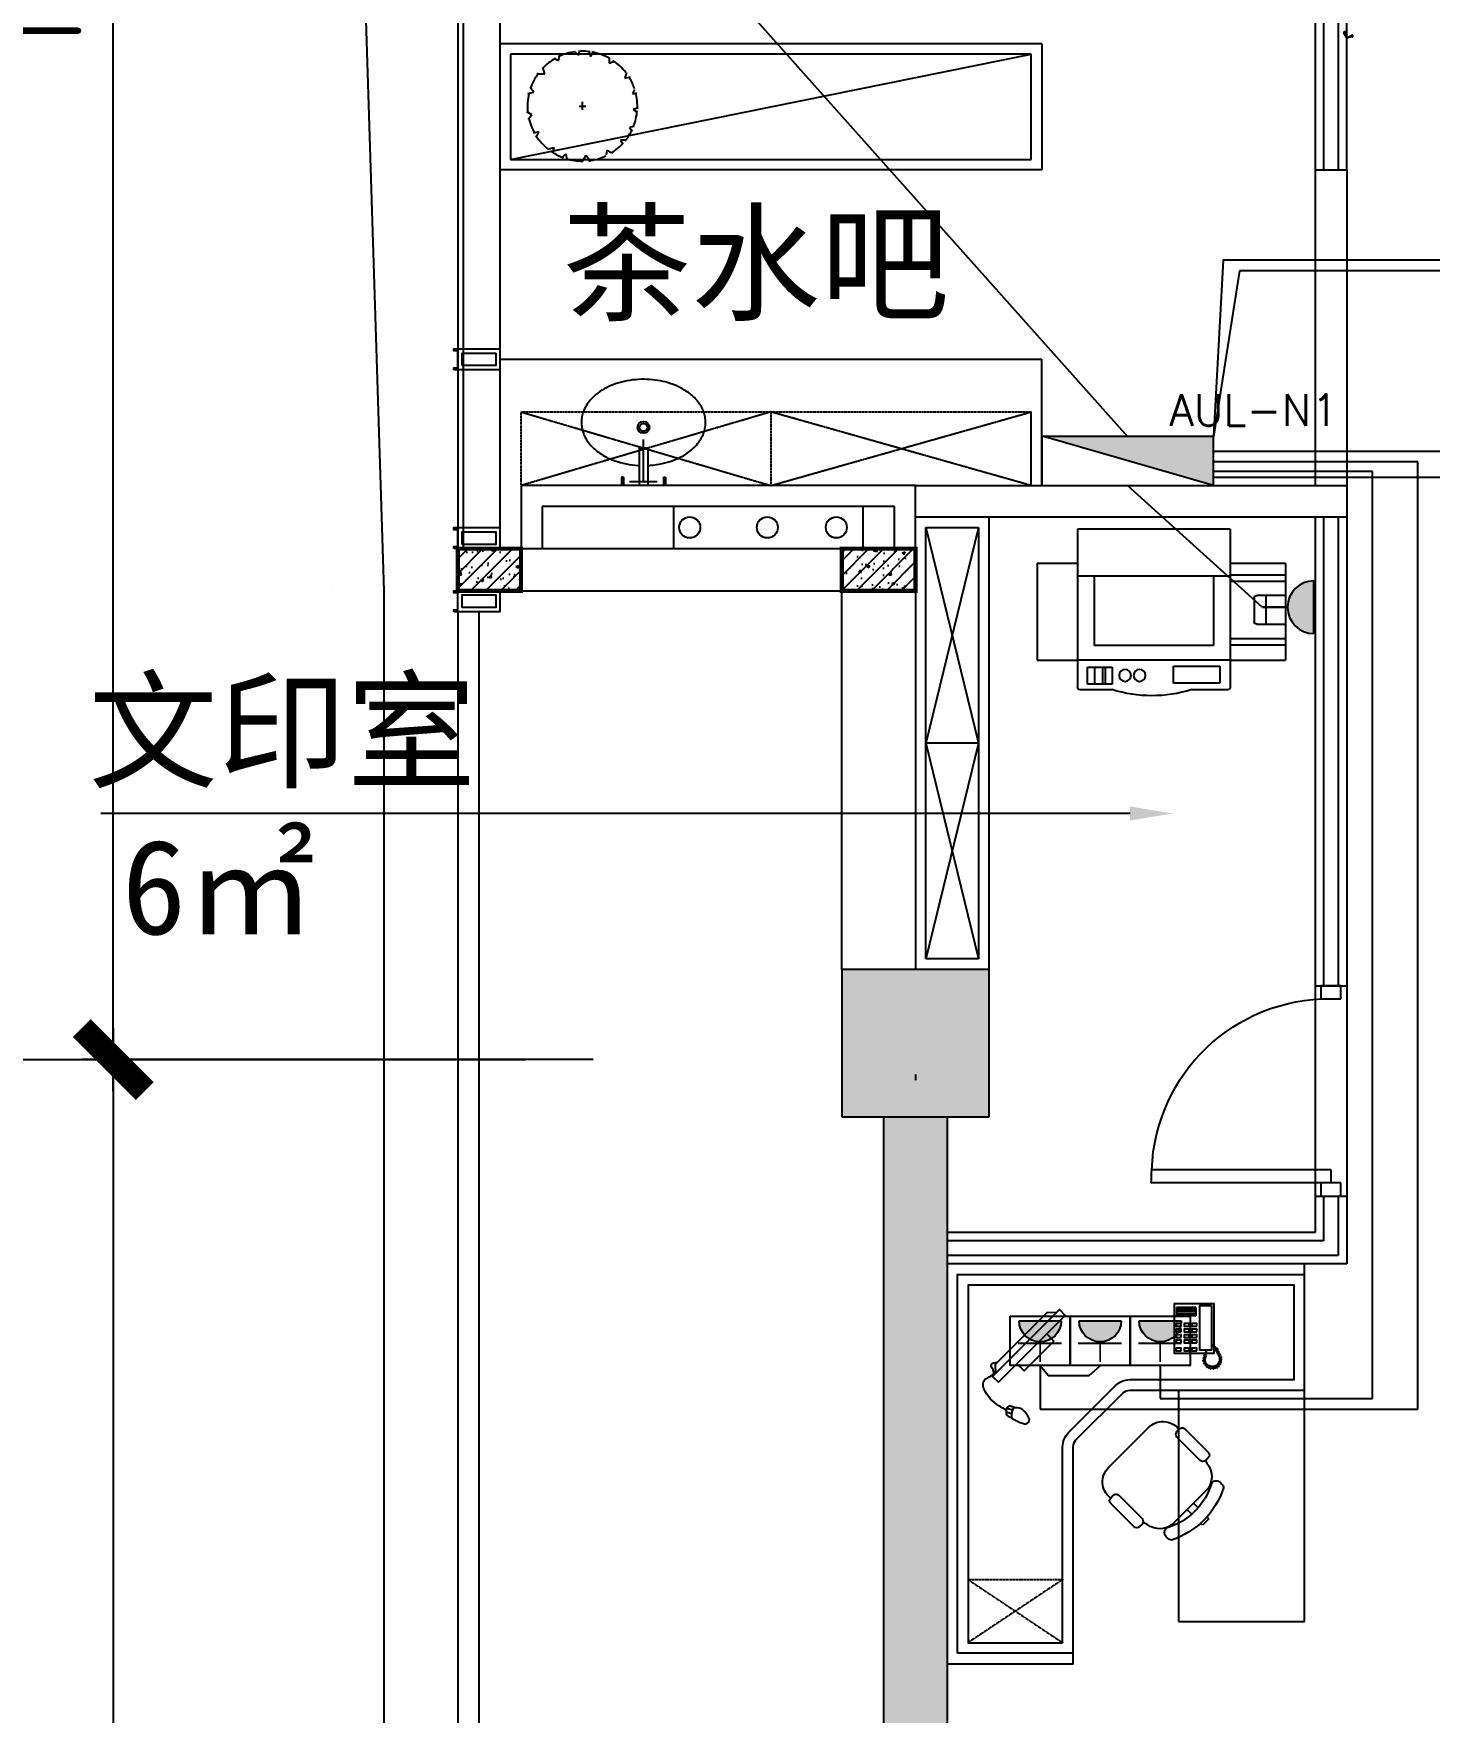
# Model space of a CAD drawing. Header units: inches. Extents: x 10 to 166961, y -47 to 131592.
# Drawn here: x 90431 to 97067, y 29731 to 37710 of the extents above; entities that cross this region are included whole.
import ezdxf

# ---------------------------------------------------------------- set-up
doc = ezdxf.new("R2010")
doc.units = ezdxf.units.IN
doc.header["$MEASUREMENT"] = 0
for name, pattern in [('CONTINOUS', [0]), ('DASH', [0.35, 0.25, -0.1]), ('HIDDEN', [0.375, 0.25, -0.125])]:
    doc.linetypes.add(name, pattern=pattern)
for name, color, linetype in [('2', 2, 'Continuous'), ('3look0.15', 5, 'Continuous'), ('4', 4, 'Continuous'), ('6', 6, 'Continuous'), ('8', 8, 'Continuous'), ('D-电气标号', 7, 'Continuous'), ('hatch', 8, 'Continuous'), ('METAL', 7, 'Continuous'), ('PUB_DIM', 3, 'Continuous'), ('Shearwall', 7, 'Continuous'), ('shearwall-bh', 253, 'Continuous'), ('stair', 2, 'Continuous'), ('wall', 2, 'Continuous'), ('windows', 4, 'Continuous'), ('z', 2, 'Continuous'), ('修改', 1, 'Continuous'), ('厨具、洁具', 9, 'Continuous'), ('家具', 9, 'Continuous'), ('家具细线', 8, 'Continuous'), ('尺寸3', 31, 'Continuous'), ('插座图', 4, 'Continuous')]:
    doc.layers.add(name, color=color, linetype=linetype)
doc.styles.add('F', font='')
doc.styles.add('GBSTYLE', font='gbxwxt.shx', dxfattribs={"width": 0.8, "bigfont": 'gbhzfs.shx'})
doc.styles.get("Standard").update_dxf_attribs({"font": 'txt', "bigfont": 'gbcbig.shx'})
doc.styles.get('F').set_extended_font_data('SimHei')

# ---------------------------------------------------------------- blocks, each defined once
blk = doc.blocks.new('_ArchTick')
at = {"color": 0, "linetype": 'ByBlock', "const_width": 0.4}
blk.add_lwpolyline([(-0.5, -0.5), (0.5, 0.5)], dxfattribs=at)
blk = doc.blocks.new('Metal')
at = {"layer": 'METAL', "color": 4}
for points in [[(-50, 20), (-40, 20), (-40, 0), (40, 0), (40, 20), (50, 20), (50, -200), (-50, -200)], [(-30, -20), (30, -20), (30, -180), (-30, -180)]]:
    blk.add_lwpolyline(points, close=True, dxfattribs=at)
blk = doc.blocks.new('A$C6F910B85')
at = {"layer": '2', "linetype": 'CONTINOUS'}
blk.add_lwpolyline([(16.1, 9.7), (125.2, 446.3), (164, 436.6), (54.9, 0)], close=True, dxfattribs=at)
at = {"layer": '家具', "color": 8, "linetype": 'CONTINOUS'}
for p, q in [((181.1, 381.4), (159.1, 417.2)), ((96, 40.7), (181.1, 381.4)), ((96, 40.7), (59.8, 19.4))]:
    blk.add_line(p, q, dxfattribs=at)
blk.add_lwpolyline([(94.9, 325.1), (48.5, 336.7), (0, 142.4), (46.4, 130.8)], dxfattribs=at)
blk = doc.blocks.new('电话')
at = {"layer": '家具', "elevation": -5200}
for points in [[(137585, 1054680.1), (137585, 1054826.2), (137822.6, 1054826.2), (137822.6, 1054640.1), (137622.3, 1054640.1)], [(137616.2, 1054640.1), (137585, 1054640.1), (137585, 1054676)]]:
    blk.add_lwpolyline(points, dxfattribs=at)
at = {"layer": '家具细线'}
for p, q in [((137803.5, 1054816.5, -5200), (137763.5, 1054816.5, -5200)), ((137763.5, 1054725.1, -5200), (137763.5, 1054816.5, -5200)), ((137773.5, 1054725.1, -5200), (137773.5, 1054816.5, -5200)), ((137783.5, 1054725.1, -5200), (137783.5, 1054816.5, -5200)), ((137793.5, 1054725.1, -5200), (137793.5, 1054816.5, -5200)), ((137803.5, 1054725.1, -5200), (137803.5, 1054816.5, -5200)), ((137531.1, 1054682.9, -5200), (137526.7, 1054679.3, -5200)), ((137537.2, 1054679.7, -5200), (137531.1, 1054682.9, -5200)), ((137540.5, 1054688.7, -5200), (137535, 1054686.6, -5200)), ((137535, 1054686.6, -5200), (137537.2, 1054679.7, -5200)), ((137539.2, 1054676.9, -5200), (137553.7, 1054682, -5200)), ((137546.1, 1054683.1, -5200), (137540.5, 1054688.7, -5200)), ((137547.1, 1054690.7, -5200), (137546.1, 1054683.1, -5200)), ((137553.6, 1054691.9, -5200), (137547.1, 1054690.7, -5200)), ((137556.6, 1054683.4, -5200), (137553.6, 1054691.9, -5200)), ((137553.7, 1054682, -5200), (137569.1, 1054678, -5200)), ((137559.9, 1054690.8, -5200), (137556.6, 1054683.4, -5200)), ((137566.5, 1054689.1, -5200), (137559.9, 1054690.8, -5200)), ((137568.3, 1054681, -5200), (137566.5, 1054689.1, -5200)), ((137571.9, 1054687.5, -5200), (137568.3, 1054681, -5200)), ((137577.4, 1054685.1, -5200), (137571.9, 1054687.5, -5200)), ((137579.1, 1054681.5, -5200), (137577.4, 1054685.1, -5200)), ((137580.8, 1054681.8, -5200), (137579.1, 1054681.5, -5200)), ((137586.9, 1054679.4, -5200), (137580.8, 1054681.8, -5200)), ((137803.2, 1054725.1, -5200), (137763.5, 1054725.1, -5200)), ((137518.6, 1054649.6, -5200), (137511.9, 1054645.8, -5200)), ((137511.9, 1054645.8, -5200), (137512.5, 1054641.3, -5200)), ((137519.9, 1054639.6, -5200), (137512, 1054636.7, -5200)), ((137512, 1054636.7, -5200), (137514, 1054631.7, -5200)), ((137512.6, 1054657, -5200), (137512.2, 1054652.1, -5200)), ((137512.2, 1054652.1, -5200), (137518.6, 1054649.6, -5200)), ((137512.5, 1054641.3, -5200), (137519.9, 1054639.6, -5200)), ((137521.1, 1054657, -5200), (137512.6, 1054657, -5200)), ((137514, 1054631.7, -5200), (137521.4, 1054632.4, -5200)), ((137516.6, 1054664.9, -5200), (137514.8, 1054661.1, -5200)), ((137514.8, 1054661.1, -5200), (137521.1, 1054657, -5200)), ((137521.4, 1054632.4, -5200), (137516.3, 1054626.7, -5200)), ((137516.3, 1054626.7, -5200), (137518.1, 1054622.6, -5200)), ((137524.1, 1054665.6, -5200), (137516.6, 1054664.9, -5200)), ((137518.1, 1054622.6, -5200), (137525.7, 1054623.7, -5200)), ((137521.8, 1054675.4, -5200), (137518.7, 1054670.9, -5200)), ((137518.7, 1054670.9, -5200), (137524.1, 1054665.6, -5200)), ((137525.7, 1054623.7, -5200), (137521.1, 1054617.6, -5200)), ((137521.1, 1054617.6, -5200), (137525.2, 1054614, -5200)), ((137529.5, 1054672, -5200), (137521.8, 1054675.4, -5200)), ((137522, 1054652.7, -5200), (137528.1, 1054666.6, -5200)), ((137523.2, 1054636.8, -5200), (137522, 1054652.7, -5200)), ((137529.9, 1054622.8, -5200), (137523.2, 1054636.8, -5200)), ((137525.2, 1054614, -5200), (137533.6, 1054617.5, -5200)), ((137526.7, 1054679.3, -5200), (137529.5, 1054672, -5200)), ((137528.1, 1054666.6, -5200), (137539.2, 1054676.9, -5200)), ((137546.6, 1054613.3, -5200), (137529.9, 1054622.8, -5200)), ((137533.6, 1054617.5, -5200), (137530.9, 1054610.2, -5200)), ((137530.9, 1054610.2, -5200), (137535.3, 1054607.6, -5200)), ((137535.3, 1054607.6, -5200), (137541, 1054612.6, -5200)), ((137541, 1054612.6, -5200), (137540.6, 1054604.5, -5200)), ((137540.6, 1054604.5, -5200), (137547, 1054603.6, -5200)), ((137571.7, 1054613.5, -5200), (137546.6, 1054613.3, -5200)), ((137547, 1054603.6, -5200), (137549.2, 1054610, -5200)), ((137549.2, 1054610, -5200), (137552.2, 1054603.4, -5200)), ((137552.2, 1054603.4, -5200), (137558.3, 1054603.2, -5200)), ((137558.3, 1054603.2, -5200), (137560.7, 1054610.9, -5200)), ((137560.7, 1054610.9, -5200), (137560.9, 1054603.1, -5200)), ((137560.9, 1054603.1, -5200), (137568.8, 1054602.8, -5200)), ((137568.8, 1054602.8, -5200), (137570.6, 1054610.2, -5200)), ((137569.1, 1054678, -5200), (137574.3, 1054675.2, -5200)), ((137570.6, 1054610.2, -5200), (137575.1, 1054606.5, -5200)), ((137590.8, 1054624.6, -5200), (137572.2, 1054613.6, -5200)), ((137574.3, 1054675.2, -5200), (137578.9, 1054678.4, -5200)), ((137575.1, 1054606.5, -5200), (137581.4, 1054609.5, -5200)), ((137578.9, 1054678.4, -5200), (137585, 1054676.1, -5200)), ((137580, 1054616, -5200), (137587, 1054612.2, -5200)), ((137581.4, 1054609.5, -5200), (137580, 1054616, -5200)), ((137585, 1054676.1, -5200), (137590.9, 1054674.8, -5200)), ((137599.1, 1054678.4, -5200), (137586.9, 1054679.4, -5200)), ((137587, 1054612.2, -5200), (137594.1, 1054615.8, -5200)), ((137602.6, 1054631.2, -5200), (137590.8, 1054624.6, -5200)), ((137590.9, 1054674.8, -5200), (137600.1, 1054674.1, -5200)), ((137592.9, 1054623.4, -5200), (137598.9, 1054618.5, -5200)), ((137594.1, 1054615.8, -5200), (137592.9, 1054623.4, -5200)), ((137598.9, 1054618.5, -5200), (137603.3, 1054620.5, -5200)), ((137600.1, 1054678.3, -5200), (137599.1, 1054678.4, -5200)), ((137602, 1054624.2, -5200), (137605, 1054621.3, -5200)), ((137603.3, 1054620.5, -5200), (137602, 1054624.2, -5200)), ((137604.2, 1054627.8, -5200), (137602.6, 1054631.2, -5200)), ((137604.9, 1054630.4, -5200), (137604.2, 1054627.8, -5200)), ((137607, 1054631.1, -5200), (137604.9, 1054630.4, -5200)), ((137605, 1054621.3, -5200), (137607.8, 1054622.7, -5200)), ((137612.3, 1054634.5, -5200), (137607, 1054631.1, -5200)), ((137607.6, 1054627.6, -5200), (137610.8, 1054629.3, -5200)), ((137607.8, 1054622.7, -5200), (137607.6, 1054627.6, -5200)), ((137610.8, 1054629.3, -5200), (137615.2, 1054631.5, -5200)), ((137623.6, 1054650.9, -5200), (137612.3, 1054634.5, -5200)), ((137615.2, 1054631.5, -5200), (137631.2, 1054650.9, -5200))]:
    blk.add_line(p, q, dxfattribs=at)
at = {"layer": '家具细线', "elevation": -5200}
for points in [[(137597.2, 1054795), (137609.3, 1054795), (137609.3, 1054819.2), (137597.2, 1054819.2)], [(137597.2, 1054757), (137609.3, 1054757), (137609.3, 1054781.2), (137597.2, 1054781.2)], [(137635, 1054795), (137647.1, 1054795), (137647.1, 1054819.2), (137635, 1054819.2)], [(137635, 1054757), (137647.1, 1054757), (137647.1, 1054781.2), (137635, 1054781.2)], [(137660.5, 1054795), (137672.6, 1054795), (137672.6, 1054819.2), (137660.5, 1054819.2)], [(137660.5, 1054757), (137672.6, 1054757), (137672.6, 1054781.2), (137660.5, 1054781.2)], [(137687.5, 1054795), (137699.7, 1054795), (137699.7, 1054819.2), (137687.5, 1054819.2)], [(137687.5, 1054757), (137699.7, 1054757), (137699.7, 1054781.2), (137687.5, 1054781.2)], [(137715, 1054795), (137727.1, 1054795), (137727.1, 1054819.2), (137715, 1054819.2)], [(137715, 1054757), (137727.1, 1054757), (137727.1, 1054781.2), (137715, 1054781.2)], [(137597.2, 1054720), (137609.3, 1054720), (137609.3, 1054744.3), (137597.2, 1054744.3)], [(137812.9, 1054650.9), (137600.1, 1054650.9), (137600.1, 1054705.7), (137812.9, 1054705.7)], [(137635, 1054720), (137647.1, 1054720), (137647.1, 1054744.3), (137635, 1054744.3)], [(137660.5, 1054720), (137672.6, 1054720), (137672.6, 1054744.3), (137660.5, 1054744.3)], [(137687.5, 1054720), (137699.7, 1054720), (137699.7, 1054744.3), (137687.5, 1054744.3)], [(137715, 1054720), (137727.1, 1054720), (137727.1, 1054744.3), (137715, 1054744.3)]]:
    blk.add_lwpolyline(points, close=True, dxfattribs=at)
blk = doc.blocks.new('A$C281071D3')
at = {"layer": '家具', "color": 252}
for p, q in [((49.9, 409.6), (-60.1, 299.5)), ((88.5, 398.2), (77.1, 409.6)), ((112.6, 399.3), (93.3, 390.3)), ((210.3, 465), (203.3, 458)), ((375.6, 402.3), (366, 392.7)), ((405.8, 372.2), (375.6, 402.3)), ((-21.5, 260.9), (88.5, 371)), ((392.1, 239.2), (240.5, 391.7)), ((323.2, 349.7), (302.7, 329.2)), ((332.7, 298.9), (353.4, 319.6)), ((396.2, 362.5), (405.8, 372.2)), ((-61.2, 273.5), (-62.6, 272.3)), ((-60.1, 272.3), (-48.7, 260.9)), ((461.1, 200.3), (468.1, 207.3)), ((-71, 128.8), (119.6, -61.8)), ((364.8, 94.7), (254.8, -15.3)), ((390.1, 96.4), (396.6, 108.3)), ((403.4, 83.3), (392, 94.7)), ((293.3, -53.9), (403.4, 56.1)), ((254.8, -42.6), (266.1, -53.9)), ((260.3, -56.9), (264.4, -52.2))]:
    blk.add_line(p, q, dxfattribs=at)
for centre, major_axis, start_param, end_param in [((63.5, 395.9), (-13.6, 13.6), 4.712389, 6.283185), ((172.3, 323.8), (-68, 68), 4.709722, 6.166276), ((223.8, 437.6), (-20.4, 20.4), 0, 1.570796), ((113.8, 110.7), (-225.8, 225.8), 4.211213, 5.213565), ((230.8, 444.6), (-20.4, 20.4), -0.705229, 0), ((108.6, 105.5), (-273.6, 273.6), 4.241936, 5.182842), ((230.8, 444.6), (-20.4, 20.4), 4.712389, 4.726071), ((74.9, 384.6), (-13.6, 13.6), 3.141593, 4.712389), ((-3, 196.8), (-68, 68), -0.116909, 1.570796), ((-46.5, 285.9), (-13.6, 13.6), 0, 1.570796), ((-35.1, 274.5), (-13.6, 13.6), 1.570796, 3.141593), ((447.7, 227.7), (20.4, 20.4), 6.269503, 6.283185), ((323.9, 171.4), (-68, 68), 3.212044, 4.709722), ((440.7, 220.7), (-20.4, 20.4), 1.570796, 3.141593), ((447.7, 227.7), (-20.4, 20.4), 3.141593, 3.846821), ((378.4, 81.1), (-13.6, 13.6), 4.712389, 6.283185), ((389.8, 69.7), (-13.6, 13.6), 3.141593, 4.712389), ((187.7, 6.2), (-68, 68), 1.570796, 3.212044), ((268.4, -28.9), (-13.6, 13.6), 0, 1.570796), ((279.7, -40.3), (-13.6, 13.6), 1.570796, 3.141593)]:
    blk.add_ellipse(centre, major_axis=major_axis, ratio=1, start_param=start_param, end_param=end_param, dxfattribs=at)
blk = doc.blocks.new('arrr')
at = {"layer": '6'}
for p, q in [((0, 0), (-0.54, 0.41)), ((-0.54, -0.41), (0, 0)), ((-0.39, 0.55), (0, 0)), ((0, 0), (-0.39, -0.55))]:
    blk.add_line(p, q, dxfattribs=at)
for centre, start, end in [((-0.47, 0.49), 34.9749, 232.6151), ((-0.47, -0.49), 127.3887, 325.0213)]:
    blk.add_arc(centre, 0.105, start, end, dxfattribs=at)
blk = doc.blocks.new('A$C127C375D')
at = {"layer": '插座图', "lineweight": -2}
blk.add_hatch(color=3, dxfattribs=at).paths.add_polyline_path([(91.7, 8.4, 1), (16.1, 8.4)])
at = {"layer": '插座图', "color": 3, "lineweight": -2}
blk.add_line((16.1, 8.4), (91.7, 8.4), dxfattribs=at)
blk.add_lwpolyline([(0, 0), (107.8, 0), (107.8, 88.6), (0, 88.6)], close=True, dxfattribs=at)
at = {"layer": '插座图', "color": 3, "lineweight": -2, "const_width": 3.2}
for points in [[(53.9, 46.2), (53.9, 82.6)], [(14.3, 48.8), (92.6, 48.8)]]:
    blk.add_lwpolyline(points, dxfattribs=at)
at = {"layer": '插座图', "color": 3, "lineweight": -2}
blk.add_arc((53.9, 8.4), 37.8, 0, 180, dxfattribs=at)
blk = doc.blocks.new('A$C029860CA')
at = {"layer": '插座图', "lineweight": -2}
blk.add_hatch(color=3, dxfattribs=at).paths.add_polyline_path([(96.7, 0, 1), (2.2, 0)])
at = {"layer": '插座图', "color": 3, "lineweight": -2}
blk.add_line((2.2, 0), (96.7, 0), dxfattribs=at)
at = {"layer": '插座图', "color": 3, "lineweight": -2, "const_width": 4}
for points in [[(49.5, 47.3), (49.5, 92.7)], [(0, 50.5), (97.9, 50.5)]]:
    blk.add_lwpolyline(points, dxfattribs=at)
at = {"layer": '插座图', "color": 3, "lineweight": -2}
blk.add_arc((49.5, 0), 47.3, 0, 180, dxfattribs=at)
blk = doc.blocks.new('A$C120B0ACC')
at = {"layer": '插座图', "lineweight": -2}
blk.add_hatch(color=3, dxfattribs=at).paths.add_polyline_path([(0, 44.1), (0, 0), (152.7, 0)])
at = {"layer": '插座图', "color": 3, "lineweight": -2}
for p, q in [((154.2, 44.1), (0, 44.1)), ((0, 44.1), (152.7, 0)), ((0, 44.1), (0, 0)), ((154.2, 0), (154.2, 44.1)), ((0, 0), (154.2, 0)), ((0, 0), (152.7, 0))]:
    blk.add_line(p, q, dxfattribs=at)

msp = doc.modelspace()

# ---------------------------------------------------------------- hatches: boundary and pattern name
at = {"layer": 'hatch'}
h = msp.add_hatch(dxfattribs=at)
h.set_pattern_fill('钢筋混凝土', color=256, scale=20, style=0)
h.set_pattern_definition([(45, (5468.25, 160860.694), (-35.355339, 35.355339), []), (50, (5468.25, 160860.7), (143.45204, -12.55043), [15, -165]), (355, (5468.25, 160860.7), (-27.75027, 150.43843), [12, -132]), (100.4514, (5480.2, 160859.65), (115.70188, 137.88791), [12.74804, -140.22842]), (46.1842, (5468.25, 160900.7), (213.4482, -33.1038), [22.5, -247.5]), (96.6356, (5486.04, 160897.94), (186.93254, 194.82357), [19.12206, -210.3426]), (351.1842, (5468.25, 160900.7), (186.9324, 194.82372), [18, -198]), (21, (5488.25, 160890.7), (119.38141, -80.52378), [15, -165]), (326, (5488.25, 160890.7), (48.66307, 145.03001), [12, -132]), (71.4514, (5498.2, 160883.98), (168.04453, 64.5061), [12.74804, -140.22842]), (37.5, (5468.25, 160860.694), (2.431971, 66.57877), [0, -130.4, 0, -134, 0, -132.5]), (7.5, (5468.25, 160860.694), (52.613907, 78.882342), [0, -76.4, 0, -127.4, 0, -50.5]), (327.5, (5423.65, 160860.694), (106.764487, -4.510974), [0, -50, 0, -156, 0, -207]), (317.5, (5403.65, 160860.69), (116.637234, 20.020996), [0, -65, 0, -103.6, 0, -147])])
h.paths.add_polyline_path([(92448.4, 35262), (92748.4, 35262), (92748.4, 35062), (92448.4, 35062)])
h = msp.add_hatch(dxfattribs=at)
h.set_pattern_fill('钢筋混凝土', color=256, scale=20, style=0)
h.set_pattern_definition([(45, (5818.25, 160860.694), (-35.355339, 35.355339), []), (50, (5818.25, 160860.7), (143.45204, -12.55043), [15, -165]), (355, (5818.25, 160860.7), (-27.75027, 150.43843), [12, -132]), (100.4514, (5830.2, 160859.65), (115.70188, 137.88791), [12.74804, -140.22842]), (46.1842, (5818.25, 160900.7), (213.4482, -33.1038), [22.5, -247.5]), (96.6356, (5836.04, 160897.94), (186.93254, 194.82357), [19.12206, -210.3426]), (351.1842, (5818.25, 160900.7), (186.9324, 194.82372), [18, -198]), (21, (5838.25, 160890.7), (119.38141, -80.52378), [15, -165]), (326, (5838.25, 160890.7), (48.66307, 145.03001), [12, -132]), (71.4514, (5848.2, 160883.98), (168.04453, 64.5061), [12.74804, -140.22842]), (37.5, (5818.25, 160860.694), (2.431971, 66.57877), [0, -130.4, 0, -134, 0, -132.5]), (7.5, (5818.25, 160860.694), (52.613907, 78.882342), [0, -76.4, 0, -127.4, 0, -50.5]), (327.5, (5773.65, 160860.694), (106.764487, -4.510974), [0, -50, 0, -156, 0, -207]), (317.5, (5753.65, 160860.69), (116.637234, 20.020996), [0, -65, 0, -103.6, 0, -147])])
h.paths.add_polyline_path([(94273.4, 35262), (94623.4, 35262), (94623.4, 35062), (94273.4, 35062)])
at = {"layer": 'shearwall-bh', "linetype": 'Continuous'}
for points in [[(94273.4, 32562), (94973.4, 32562), (94973.4, 33262), (94273.4, 33262)], [(94473.4, 32562), (94773.4, 32562), (94773.4, 25962), (94473.4, 25962)]]:
    msp.add_hatch(color=252, dxfattribs=at).paths.add_polyline_path(points)

# ---------------------------------------------------------------- linework, layer by layer
at = {"color": 2}
for p, q in [((92894.9, 38865.5), (95631.8, 35795.3)), ((96164.5, 36582.5), (96040.2, 35795.3)), ((98972.5, 36582.5), (96164.5, 36582.5)), ((107697.2, 35723.5), (96040.2, 35723.5)), ((97012, 35675.5), (96040.2, 35675.5)), ((97012, 31172.5), (97012, 35675.5)), ((96796, 35628.5), (96040.2, 35628.5)), ((97121.5, 35599.5), (96040.2, 35599.5)), ((96796, 31223), (96796, 35628.5)), ((96272, 34983.4), (95631.8, 35562)), ((95216.5, 31378.2), (95216.5, 31172.5)), ((95787.2, 31379.5), (95787.2, 31223)), ((95787.2, 31223), (96796, 31223)), ((95216.5, 31172.5), (97012, 31172.5))]:
    msp.add_line(p, q, dxfattribs=at)
at = {"color": 0, "linetype": 'ByBlock'}
for p, q in [((92904.7, 37592.6), (92926.8, 37582.3)), ((92926.8, 37582.3), (92932.1, 37610.9)), ((93001.2, 37626.6), (93022, 37608.3)), ((93022, 37608.3), (93028.5, 37629.1)), ((93070.2, 37627.8), (93078, 37601.8)), ((93078, 37601.8), (93094.9, 37626.6)), ((93167.9, 37595.3), (93166.6, 37569.3)), ((92823.9, 37518.4), (92861.8, 37518.4)), ((92861.8, 37518.4), (92852.6, 37550.9)), ((93166.6, 37569.3), (93192.6, 37579.6)), ((93249.9, 37524.9), (93242.1, 37498.9)), ((93242.1, 37498.9), (93268.2, 37505.4)), ((92780.9, 37425.9), (92809.6, 37431.1)), ((92809.6, 37431.1), (92792.6, 37453.2)), ((93287.7, 37444.1), (93278.6, 37425.9)), ((93278.6, 37425.9), (93299.4, 37425.9)), ((93024.5, 37365.2), (93057.2, 37365.2)), ((93040.3, 37347.7), (93040.3, 37385.4)), ((93305.9, 37356.7), (93281.2, 37349)), ((93281.2, 37349), (93296.9, 37339.9)), ((92800.5, 37324.2), (92775.8, 37338.6)), ((92782.3, 37303.4), (92800.5, 37324.2)), ((93283.9, 37268.2), (93264.3, 37264.2)), ((92808.3, 37238.2), (92833.1, 37244.7)), ((92833.1, 37244.7), (92820, 37218.7)), ((93246.1, 37203), (93221.2, 37203)), ((93221.2, 37203), (93233.1, 37184.8)), ((93264.3, 37264.2), (93277.3, 37246)), ((92873.5, 37161.4), (92904.7, 37169.2)), ((92904.7, 37169.2), (92898.1, 37141.8)), ((92943.8, 37120.9), (92960.7, 37137.9)), ((92960.7, 37137.9), (92966, 37110.5)), ((93042.8, 37104), (93058.5, 37132.7)), ((93058.5, 37132.7), (93079.3, 37102.7)), ((93154.9, 37134), (93157.4, 37156.2)), ((93157.4, 37156.2), (93175.7, 37143))]:
    msp.add_line(p, q, dxfattribs=at)
at = {"color": 2}
for points in [[(99582.7, 36539.3), (99547, 36632.5), (96086.5, 36632.5), (96040.2, 35795.3)], [(95502, 31378.2), (95447.2, 31330.5), (95255.7, 31330.5), (95216.5, 31378.2)]]:
    msp.add_lwpolyline(points, dxfattribs=at)
at = {"color": 8, "linetype": 'DASH'}
msp.add_lwpolyline([(95873.4, 31262.2), (95873.4, 30162), (96473.4, 30162), (96473.4, 31262.2)], dxfattribs=at)
at = {"color": 0, "linetype": 'ByBlock'}
for start, end in [(119.44959, 136.70632), (97.44769, 115.76344), (82.58189, 92.04026), (59.60623, 80.26287), (142.95095, 161.32945), (37.83327, 56.29148), (166.09414, 186.65978), (18.26287, 31.07656), (357.31874, 14.27366), (192.43048, 209.3539), (338.29585, 355.00863), (212.07924, 232.21135), (302.01221, 317.54092), (320.94414, 334.8696), (236.27832, 249.77064), (252.84372, 270.25861), (276.2638, 295.32162)]:
    msp.add_arc((93040.3, 37365.2), 261.2, start, end, dxfattribs=at)
at = {"layer": '3look0.15', "color": 6}
for p, q in [((92448.4, 34962), (92448.4, 25562)), ((92548.4, 34962), (92548.4, 25562))]:
    msp.add_line(p, q, dxfattribs=at)
at = {"layer": '4', "color": 252}
for p, q in [((95223.4, 37662), (92648.4, 37662)), ((95223.4, 37662), (95223.4, 37062)), ((95223.4, 37062), (92648.4, 37062)), ((92648.4, 36162), (95223.4, 36162)), ((95223.4, 35562), (95223.4, 36162))]:
    msp.add_line(p, q, dxfattribs=at)
at = {"layer": '4'}
for p, q in [((93310.5, 35742), (93350.5, 35742)), ((93310.5, 35742), (93310.5, 35562)), ((93350.5, 35742), (93350.5, 35562)), ((93235.5, 35602), (93225.5, 35602)), ((93225.5, 35602), (93225.5, 35562)), ((93235.5, 35602), (93235.5, 35562)), ((93425.5, 35602), (93435.5, 35602)), ((93425.5, 35602), (93425.5, 35562)), ((93435.5, 35602), (93435.5, 35562)), ((96646, 33184.8), (96550.8, 33184.7)), ((96550.8, 33184.7), (96550.8, 33122.2)), ((96550.8, 33122.2), (96646, 33122.3)), ((96646, 33122.3), (96646, 33184.8)), ((96598.4, 32247.2), (95744.6, 32247.2)), ((96598.4, 32309.7), (95746.8, 32309.7)), ((96646, 32247.3), (96550.8, 32247.2)), ((96550.8, 32247.2), (96550.8, 32184.7)), ((96598.4, 32309.7), (96598.4, 32247.2)), ((96646, 32184.8), (96646, 32247.3)), ((96550.8, 32184.7), (96646, 32184.8))]:
    msp.add_line(p, q, dxfattribs=at)
at = {"layer": '4', "color": 4}
for p, q in [((96119.7, 35354.1), (95393.7, 35354.1)), ((95393.7, 35354.1), (95393.7, 34603.9)), ((96119.7, 35354.1), (96119.7, 34603.9)), ((95202, 35192.5), (95202, 34732.7)), ((95202, 35192.5), (95393.7, 35192.5)), ((96119.7, 35192.5), (96382.3, 35192.5)), ((96382.3, 35192.5), (96382.3, 35039.5)), ((96119.7, 35131.8), (95393.7, 35131.8)), ((95473, 35131.8), (95473, 34801.4)), ((96040.4, 35131.8), (96040.4, 34801.4)), ((96119.7, 35107.8), (96382.3, 35107.8)), ((96382.3, 35039.5), (96246, 35039.5)), ((96289.7, 35039.5), (96289.7, 34903.4)), ((96233.9, 35027.4), (96233.9, 34915.5)), ((96246, 34903.4), (96382.3, 34903.4)), ((96382.3, 34903.4), (96382.3, 34732.7)), ((96040.4, 34801.4), (95473, 34801.4)), ((96119.7, 34835.1), (96382.3, 34835.1)), ((95202, 34732.7), (95393.7, 34732.7)), ((96119.7, 34732.1), (95393.7, 34732.1)), ((96119.7, 34732.7), (96382.3, 34732.7)), ((95557.5, 34591.8), (95405.8, 34591.8)), ((96107.6, 34591.8), (95936.9, 34591.8))]:
    msp.add_line(p, q, dxfattribs=at)
at = {"layer": '4', "color": 4, "extrusion": (0, 0, -1)}
for centre, major_axis, start_param, end_param in [((96246, 35027.4), (-8.56, 8.56), 5.497787, 7.068583), ((96246, 34915.5), (-8.56, 8.56), 3.926991, 5.497787), ((95405.8, 34603.9), (-8.56, 8.56), 3.926991, 5.497787), ((95747.2, 35201.2), (-451.3, 451.3), 3.625136, 4.228846), ((96107.6, 34603.9), (8.56, 8.56), 0.785398, 2.356194)]:
    msp.add_ellipse(centre, major_axis=major_axis, ratio=1, start_param=start_param, end_param=end_param, dxfattribs=at)
at = {"layer": '4', "extrusion": (0, 0, -1)}
msp.add_ellipse((96619.6, 32247.2), major_axis=(-875, 0.3), ratio=1, start_param=-0.00035, end_param=0.07114, dxfattribs=at)
at = {"layer": '4'}
msp.add_open_spline([(93350.5, 35657.5), (93359.7, 35657.9), (93368.9, 35658.6), (93396.5, 35661.7), (93414.7, 35665), (93449.5, 35673.8), (93466.1, 35679.3), (93497.6, 35692.3), (93512.5, 35699.8), (93540.1, 35716.7), (93552.8, 35726.2), (93573.5, 35744.8), (93581.9, 35753.7), (93595, 35770.4), (93600.1, 35778), (93609, 35793.6), (93612.8, 35801.6), (93619, 35818.1), (93621.3, 35826.5), (93624.5, 35843.5), (93625.4, 35852.1), (93625.6, 35869.3), (93624.9, 35877.9), (93622, 35894.9), (93619.8, 35903.3), (93613.9, 35919.8), (93610.3, 35927.9), (93601.6, 35943.6), (93596.6, 35951.2), (93585.4, 35965.9), (93579.2, 35973), (93565.7, 35986.5), (93558.3, 35992.9), (93542.7, 36005.1), (93534.4, 36010.8), (93513.5, 36023.5), (93500.7, 36030.1), (93473.6, 36041.8), (93459.4, 36046.9), (93430.1, 36055.4), (93414.9, 36058.8), (93382, 36064.3), (93364.1, 36066), (93328.1, 36067.4), (93310, 36066.9), (93274, 36063.6), (93256.3, 36060.9), (93221.8, 36053.1), (93205.1, 36048.1), (93173.1, 36036.1), (93157.9, 36029.1), (93129.6, 36013), (93116.4, 36004.1), (93095.1, 35986.5), (93086.5, 35978.2), (93071, 35960.6), (93064.2, 35951.3), (93052.6, 35932), (93047.8, 35922), (93041.6, 35904.4), (93039.5, 35896.9), (93036.6, 35881.9), (93035.8, 35874.2), (93035.3, 35859), (93035.7, 35851.3), (93037.6, 35836.2), (93039.2, 35828.6), (93044.1, 35811.6), (93047.8, 35802.2), (93057, 35784), (93062.6, 35775.2), (93075.2, 35758.3), (93082.4, 35750.2), (93098.1, 35734.9), (93106.7, 35727.7), (93125.1, 35714.1), (93135, 35707.8), (93160.6, 35693.5), (93177, 35686.2), (93211.4, 35673.8), (93229.5, 35668.8), (93266.7, 35661.3), (93285.8, 35658.9), (93306.9, 35657.6), (93308.7, 35657.5), (93310.5, 35657.5)], degree=3, knots=[4.781776, 4.781776, 4.781776, 4.781776, 4.877672, 4.877672, 5.072636, 5.072636, 5.262253, 5.262253, 5.45187, 5.45187, 5.641486, 5.641486, 5.796649, 5.796649, 5.916736, 5.916736, 6.036822, 6.036822, 6.156908, 6.156908, 6.276994, 6.276994, 6.397081, 6.397081, 6.517167, 6.517167, 6.637253, 6.637253, 6.75734, 6.75734, 6.877426, 6.877426, 6.997512, 6.997512, 7.117599, 7.117599, 7.282609, 7.282609, 7.44762, 7.44762, 7.612631, 7.612631, 7.799417, 7.799417, 7.987732, 7.987732, 8.176046, 8.176046, 8.364361, 8.364361, 8.552675, 8.552675, 8.74099, 8.74099, 8.890672, 8.890672, 9.040354, 9.040354, 9.190036, 9.190036, 9.296644, 9.296644, 9.403253, 9.403253, 9.509861, 9.509861, 9.616469, 9.616469, 9.753997, 9.753997, 9.891525, 9.891525, 10.029053, 10.029053, 10.166581, 10.166581, 10.304109, 10.304109, 10.50524, 10.50524, 10.706371, 10.706371, 10.907502, 10.907502, 10.926187, 10.926187, 10.926187, 10.926187], dxfattribs=at)
at = {"layer": '8', "color": 252}
for p, q in [((95173.4, 37612), (92698.4, 37612)), ((92698.4, 37612), (92698.4, 37112)), ((95173.4, 37112), (95173.4, 37612)), ((92698.4, 37112), (95173.4, 37112)), ((95173.4, 35562), (95173.4, 35912))]:
    msp.add_line(p, q, dxfattribs=at)
at = {"layer": '8', "color": 252, "linetype": 'HIDDEN'}
for p, q in [((92748.4, 35912), (95173.4, 35912)), ((92748.4, 35562), (92748.4, 35912)), ((92748.4, 35912), (93935.9, 35562)), ((93935.9, 35912), (92748.4, 35562)), ((93935.9, 35912), (93935.9, 35562)), ((93935.9, 35562), (95173.4, 35912)), ((95173.4, 35562), (93935.9, 35912))]:
    msp.add_line(p, q, dxfattribs=at)
at = {"layer": '8'}
msp.add_line((93330.5, 35580.2), (93330.5, 35780.2), dxfattribs=at)
at = {"layer": '8', "color": 8}
for p, q in [((96119.7, 35137.5), (96382.3, 35137.5)), ((96119.7, 34805.4), (96382.3, 34805.4)), ((95441.6, 34699.3), (95559.1, 34699.3)), ((95441.6, 34618.5), (95441.6, 34699.3)), ((95473.8, 34699.3), (95473.8, 34618.5)), ((95512, 34699.3), (95512, 34618.5)), ((95525.1, 34699.3), (95525.1, 34618.5)), ((95559.1, 34699.3), (95559.1, 34618.5)), ((95849.7, 34703.6), (96069.8, 34703.6)), ((95849.7, 34622.8), (95849.7, 34703.6)), ((96069.8, 34703.6), (96069.8, 34622.8)), ((95559.1, 34618.5), (95441.6, 34618.5)), ((96069.8, 34622.8), (95849.7, 34622.8))]:
    msp.add_line(p, q, dxfattribs=at)
at = {"layer": '8', "color": 8, "linetype": 'HIDDEN'}
for p, q in [((94873.4, 30362), (95323.2, 30362)), ((95323.2, 30362), (94873.4, 30062)), ((94873.4, 30362), (95323.2, 30062))]:
    msp.add_line(p, q, dxfattribs=at)
at = {"layer": '8', "const_width": 10, "elevation": 0}
msp.add_lwpolyline([(93397, 35580.2), (93264, 35580.2)], dxfattribs=at)
at = {"layer": '8'}
for radius in [27.9, 18.6]:
    msp.add_circle((93330.5, 35838.4), radius, dxfattribs=at)
at = {"layer": '8', "color": 8, "extrusion": (0, 0, -1)}
for centre, major_axis, start_param, end_param in [((95620.1, 34659.4), (-20, 20), 5.497787, 11.780972), ((95688.7, 34659.4), (20, 20), 3.926991, 10.210176)]:
    msp.add_ellipse(centre, major_axis=major_axis, ratio=1, start_param=start_param, end_param=end_param, dxfattribs=at)
at = {"layer": '8', "extrusion": (0, 0, -1)}
msp.add_ellipse((96611, 32256.9), major_axis=(-610.1, 627.2), ratio=0.977189, start_param=-0.749692, end_param=0.768547, dxfattribs=at)
at = {"layer": 'PUB_DIM', "transparency": 16777216}
for p, q in [((90809.7, 32683.4), (90809.7, 43583.4)), ((90809.7, 32983.4), (90809.7, 22083.4)), ((93091.2, 32833.4), (90659.7, 32833.4)), ((93091.2, 32833.4), (90659.7, 32833.4))]:
    msp.add_line(p, q, dxfattribs=at)
at = {"layer": 'PUB_DIM', "color": 6}
msp.add_line((88738.1, 32833.4), (92769.5, 32833.4), dxfattribs=at)
at = {"layer": 'Shearwall', "color": 252}
for p, q in [((94973.4, 33262), (94273.4, 33262)), ((94273.4, 33262), (94273.4, 32562)), ((94973.4, 32562), (94973.4, 33262)), ((94273.4, 32562), (94973.4, 32562))]:
    msp.add_line(p, q, dxfattribs=at)
at = {"layer": 'Shearwall', "color": 252, "linetype": 'Continuous'}
for p, q in [((94473.4, 32562), (94773.4, 32562)), ((94473.4, 25962), (94473.4, 32562)), ((94773.4, 32562), (94773.4, 25962))]:
    msp.add_line(p, q, dxfattribs=at)
at = {"layer": 'shearwall-bh', "color": 252}
for p, q in [((93473.4, 35462), (93473.4, 35262)), ((94373.4, 35462), (94373.4, 35262))]:
    msp.add_line(p, q, dxfattribs=at)
at = {"layer": 'stair'}
msp.add_line((91848.4, 35062), (91848.4, 35062), dxfattribs=at)
at = {"layer": 'stair', "color": 6}
for points in [[(92098.4, 35062), (92098.4, 35062), (91798.6, 44555.7), (119723.4, 45062), (119723.4, 44287)], [(154748.4, 26662), (154748.4, 26662), (155048.1, 20962), (91814.4, 20962), (92098.4, 25462), (92098.4, 35062)]]:
    msp.add_lwpolyline(points, dxfattribs=at)
at = {"layer": 'wall', "color": 252}
for p, q in [((94623.4, 35562), (92748.4, 35562)), ((92748.4, 35562), (92748.4, 35262)), ((94623.4, 35262), (94623.4, 35562)), ((94523.4, 35462), (92848.4, 35462)), ((92848.4, 35462), (92848.4, 35262)), ((94523.4, 35262), (94523.4, 35462)), ((94523.4, 35262), (94523.4, 35462)), ((94623.4, 32762), (94623.4, 32736.4))]:
    msp.add_line(p, q, dxfattribs=at)
at = {"layer": 'wall'}
msp.add_line((92448.4, 35262), (92448.4, 35062), dxfattribs=at)
msp.add_line((92448.4, 35262), (92448.4, 35062), dxfattribs=at)
at = {"layer": 'wall', "color": 7}
for p, q in [((92448.4, 35262), (94623.4, 35262)), ((94623.4, 35262), (94623.4, 33262)), ((92448.4, 35062), (94273.4, 35062)), ((94273.4, 33262), (94273.4, 35062))]:
    msp.add_line(p, q, dxfattribs=at)
at = {"layer": 'wall', "const_width": 20}
for points in [[(92448.4, 35262), (92748.4, 35262), (92748.4, 35062), (92448.4, 35062)], [(94273.4, 35262), (94623.4, 35262), (94623.4, 35062), (94273.4, 35062)]]:
    msp.add_lwpolyline(points, close=True, dxfattribs=at)
at = {"layer": 'windows', "color": 2}
for p, q in [((92448.4, 44212), (92448.4, 35262)), ((92473.4, 44187), (92473.4, 35262)), ((92648.4, 44012), (92648.4, 35262))]:
    msp.add_line(p, q, dxfattribs=at)
at = {"layer": '厨具、洁具', "color": 252}
for centre in [(93550.3, 35362.9), (93919.3, 35362.9), (94247.3, 35362.9)]:
    msp.add_circle(centre, 50, dxfattribs=at)
at = {"layer": '家具', "color": 1}
msp.add_lwpolyline([(94823.4, 30012), (94823.4, 31812), (96473.4, 31812), (96473.4, 31862), (94773.4, 31862), (94773.4, 29962), (95373.2, 29962), (95373.2, 30012), (94823.4, 30012)], dxfattribs=at)
at = {"layer": '家具', "color": 4}
msp.add_lwpolyline([(95373.2, 30012), (95373.2, 30993.5, -0.198912), (95386.4, 31025.4), (95610.1, 31249, -0.198912), (95641.9, 31262.2), (96473.4, 31262.2), (96473.4, 31812)], format="xyb", dxfattribs=at)
at = {"layer": '家具细线', "color": 8}
for p, q in [((95080.9, 31150.4), (95053.7, 31157.9)), ((95084.8, 31166.9), (95057.5, 31174.9)), ((95164.3, 31126.2), (95162.3, 31113.8))]:
    msp.add_line(p, q, dxfattribs=at)
at = {"layer": '家具细线'}
msp.add_lwpolyline([(95323.2, 30062), (95323.2, 30993.5, -0.198912), (95351.1, 31060.7), (95574.7, 31284.4, -0.198912), (95641.9, 31312.2), (96423.4, 31312.2), (96423.4, 31762), (94873.4, 31762), (94873.4, 30062), (95323.2, 30062)], format="xyb", dxfattribs=at)
at = {"layer": '家具细线', "color": 8}
for centre, radius, start, end in [((95095, 31157.6), 41.2, 142.7503, 185.55169), ((95071.8, 31155.4), 18, 185.55169, 243.67155), ((95249.7, 31423.6), 339.7, 236.84051, 251.49685), ((95170.1, 31138.1), 90, 152.18378, 183.69505), ((95060.1, 31084.1), 112.4, 21.97256, 53.81299), ((95141.5, 31125.2), 23.8, 270.90774, 331.3573)]:
    msp.add_arc(centre, radius, start, end, dxfattribs=at)
for points, knots in [([(95053.8, 31168.8), (95029.2, 31181.7), (94978.1, 31208.3), (94915.1, 31318.6), (95021.9, 31334), (94968.7, 31383.7), (95000.4, 31394.9), (95012.3, 31393.5)], [0, 0, 0, 0, 89.180996, 185.391702, 247.379604, 284.879604, 301.833056, 301.833056, 301.833056, 301.833056]), ([(95126.4, 31174.8), (95113.5, 31179.3), (95097.3, 31175.5), (95077.6, 31185.8), (95068.7, 31187.7), (95061.6, 31182.7), (95060.6, 31180.3)], [0, 0, 0, 0, 61.392948, 66.317377, 85.526749, 97.068118, 97.068118, 97.068118, 97.068118])]:
    msp.add_open_spline(points, degree=3, knots=knots, dxfattribs=at)
at = {"layer": '尺寸3', "color": 252}
for p, q in [((96523.4, 44012), (96523.4, 37062)), ((96563.4, 44012), (96563.4, 37062)), ((96633.4, 44012), (96633.4, 37062)), ((96673.4, 37062), (96673.4, 44012)), ((92698.4, 37112), (95173.4, 37612)), ((96523.4, 37062), (96523.4, 37062)), ((96523.4, 37062), (96673.4, 37062)), ((96523.4, 37062), (96523.4, 35562)), ((96673.4, 37062), (96673.4, 35562)), ((94623.4, 35562), (96673.4, 35562)), ((96673.4, 35562), (96673.4, 35412)), ((96673.4, 35412), (94623.4, 35412)), ((94673.4, 33312), (94673.4, 35362)), ((94673.4, 35362), (94923.4, 35362)), ((94923.4, 35362), (94673.4, 34337)), ((94673.4, 35362), (94923.4, 34337)), ((94923.4, 35362), (94923.4, 33312)), ((94973.4, 33262), (94973.4, 35412)), ((96523.4, 35412), (96523.4, 33184.8)), ((96563.4, 35412), (96563.4, 33184.8)), ((96633.4, 35412), (96633.4, 33184.8)), ((96673.4, 35412), (96673.4, 33184.8)), ((94923.4, 34337), (94673.4, 34337)), ((94673.4, 34337), (94923.4, 33312)), ((94923.4, 34337), (94673.4, 33312)), ((94923.4, 33312), (94673.4, 33312)), ((96523.4, 33184.8), (96673.4, 33184.8)), ((96523.4, 33184.8), (96523.4, 32184.8)), ((96673.4, 33184.8), (96673.4, 32184.8)), ((96523.4, 32184.8), (96523.4, 32012)), ((96523.4, 32184.8), (96673.4, 32184.8)), ((96563.4, 32184.8), (96563.4, 31972)), ((96633.4, 32184.8), (96633.4, 31902)), ((96673.4, 32184.8), (96673.4, 31862)), ((96523.4, 32012), (94773.4, 32012)), ((96563.4, 31972), (94773.4, 31972)), ((96633.4, 31902), (94773.4, 31902)), ((96673.4, 31862), (94773.4, 31862))]:
    msp.add_line(p, q, dxfattribs=at)
msp.add_lwpolyline([(95644.1, 34003.2), (90751.1, 34003.2)], dxfattribs=at)
msp.add_solid([(95644.1, 34036.5), (95844.1, 34003.2), (95644.1, 33969.9)], dxfattribs=at)

# ---------------------------------------------------------------- block references
at = {"layer": '8', "extrusion": (0, 0, -1), "zscale": -1, "rotation": 180}
msp.add_blockref('A$C281071D3', (-95611.9, 31023.4), dxfattribs=at)
at = {"layer": 'PUB_DIM', "xscale": 300, "yscale": 300, "zscale": 300}
for rotation in [90, 270]:
    msp.add_blockref('_ArchTick', (90809.7, 32833.4), dxfattribs=dict(at, rotation=rotation))
at = {"layer": '修改', "rotation": 90}
for p in [(92448.4, 36162), (92448.4, 35312), (92448.4, 35012)]:
    msp.add_blockref('Metal', p, dxfattribs=at)
at = {"layer": '家具', "color": 8, "extrusion": (0, 0, -1), "zscale": -1, "rotation": 59.02385242556729}
msp.add_blockref('A$C6F910B85', (-95017.5, 31280.9), dxfattribs=at)
at = {"layer": '家具', "color": 8, "rotation": 90.00000142740275}
msp.add_blockref('电话', (1150681.5, -106147.9, 5200), dxfattribs=at)
at = {"layer": '尺寸3', "color": 252, "xscale": 40, "yscale": 40, "zscale": 40, "rotation": 245.0725659608088}
msp.add_blockref('arrr', (96673.4, 37689.8), dxfattribs=at)
at = {"layer": '插座图', "color": 0}
for name, p, xscale, yscale, zscale, rotation in [('A$C120B0ACC', (96040.2, 35795.3), 5.295882656355388, 5.295882656831964, 5.295882656842108, 180), ('A$C029860CA', (96517.3, 34852.5), 2.647941336967051, 2.647941328585148, 2.647941328421054, 90)]:
    msp.add_blockref(name, p, dxfattribs=dict(at, xscale=xscale, yscale=yscale, zscale=zscale, rotation=rotation))
at = {"layer": '插座图', "color": 0, "extrusion": (0, 0, -1), "xscale": 2.647941328235902, "yscale": 2.647941328417801, "zscale": -2.647941328421054, "rotation": 180}
for p in [(-95073.5, 31614.1), (-95359, 31614.1), (-95644.5, 31614.1)]:
    msp.add_blockref('A$C127C375D', p, dxfattribs=at)

# ---------------------------------------------------------------- texts
at = {"layer": 'D-电气标号', "color": 7}
msp.add_text('AUL-N1', height=150, dxfattribs=at).set_placement((95830.5, 35845.8))
at = {"layer": 'PUB_DIM', "color": 7, "transparency": 16777216, "insert": (90434.7, 38133.4), "char_height": 450, "attachment_point": 5, "rotation": 90, "style": 'GBSTYLE'}
msp.add_mtext('\\A1;10600', dxfattribs=at)
at = {"layer": 'z', "color": 252, "style": 'F'}
for s, p in [('茶水吧', (92943.5, 36393.9)), ('文印室', (90692.7, 34170.9)), ('6㎡', (90850.3, 33429.1))]:
    msp.add_text(s, height=450, dxfattribs=at).set_placement(p)

doc.saveas('drawing.dxf')
